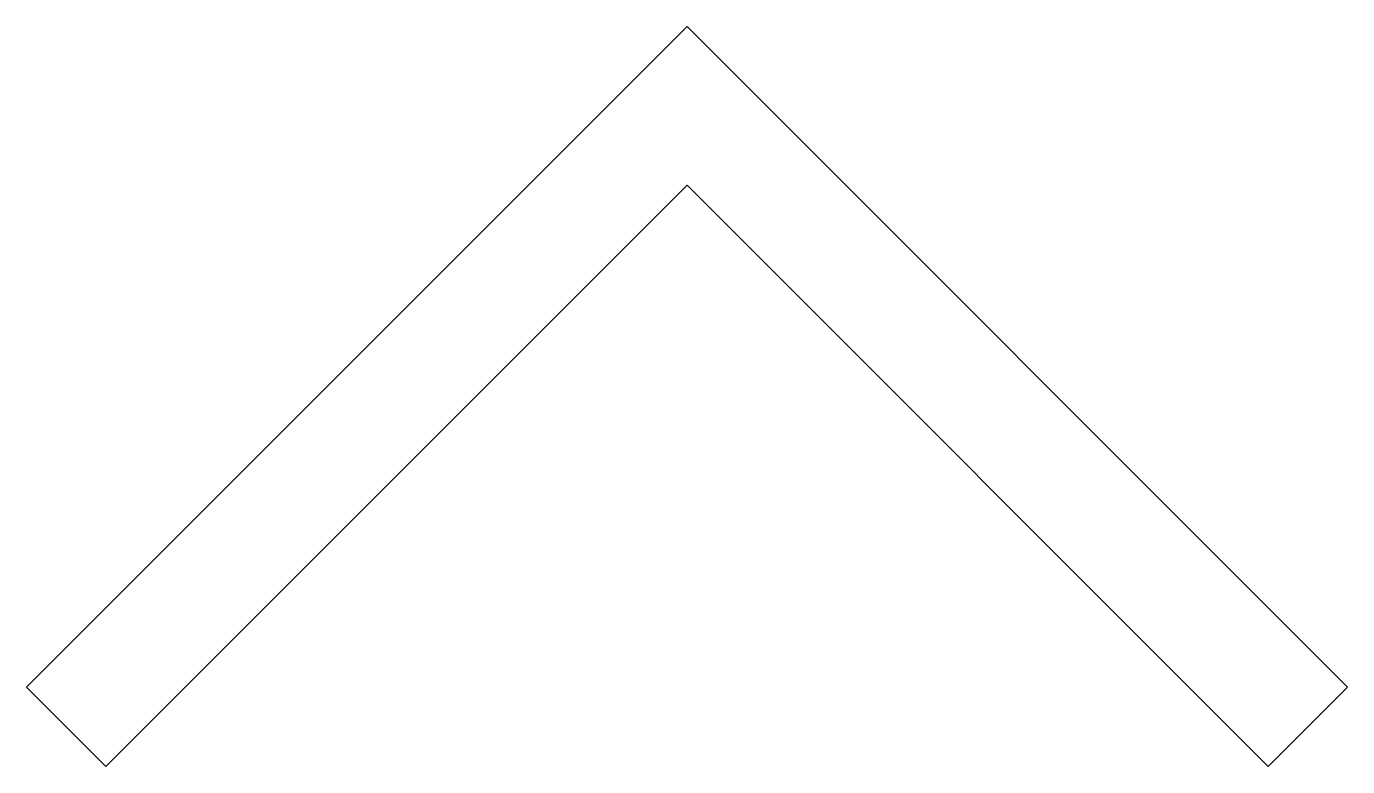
# Model space of a CAD drawing. Header units: inches. Extents: x -18 to 17.9, y 0 to 20.1.
import ezdxf

# ---------------------------------------------------------------- set-up
doc = ezdxf.new("R2010")
doc.units = ezdxf.units.IN
doc.header["$MEASUREMENT"] = 0

msp = doc.modelspace()

# ---------------------------------------------------------------- linework, layer by layer
at = {"color": 7}
for p, q in [((-17.994, 2.181), (-0.033, 20.141)), ((-0.033, 20.141), (17.927, 2.181)), ((-0.033, 15.831), (-15.838, 0.025)), ((15.772, 0.025), (-0.033, 15.831)), ((-15.838, 0.025), (-17.994, 2.181)), ((17.927, 2.181), (15.772, 0.025))]:
    msp.add_line(p, q, dxfattribs=at)

doc.saveas('drawing.dxf')
